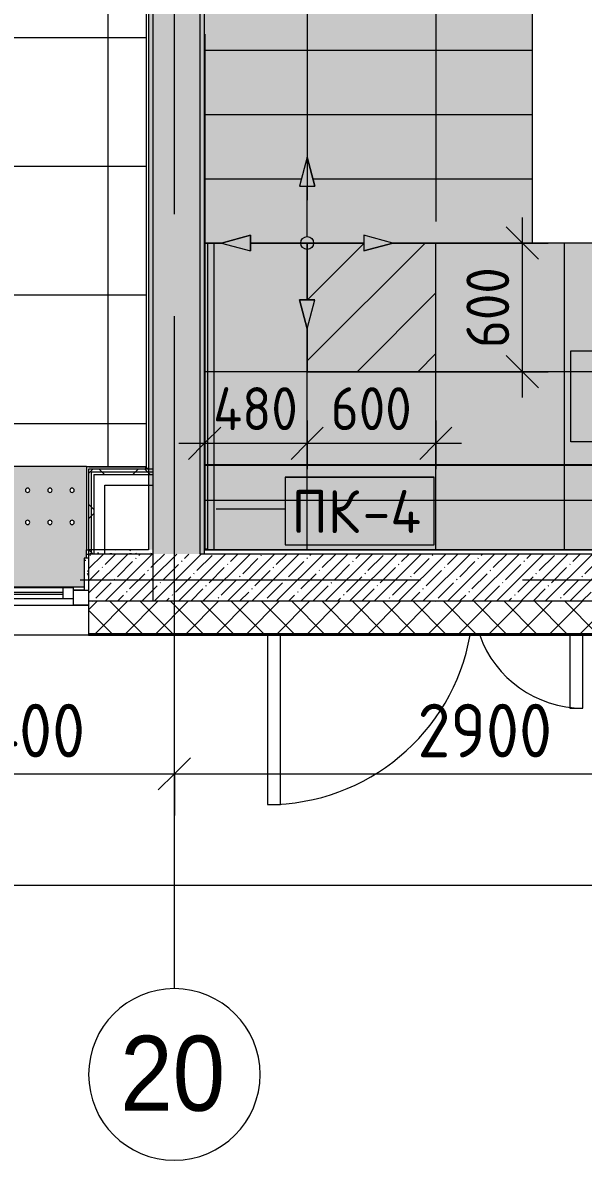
# Model space of a CAD drawing. Header units: millimetres. Extents: x 315 to 209858, y -8553 to 29000.
# Drawn here: x 41386 to 44000, y -2706 to 2597 of the extents above; entities that cross this region are included whole.
import ezdxf

# ---------------------------------------------------------------- set-up
doc = ezdxf.new("R2010")
doc.units = ezdxf.units.MM
doc.linetypes.add('Осевая', pattern=[3175, 635, -476.25, 1587.5, -476.25])
for name, color, linetype, lineweight in [('A-ANNO-DIMS', 7, 'Continuous', 9), ('A-ANNO-DIMS-100', 7, 'Continuous', 9), ('A-DETL', 7, 'Continuous', 9), ('A-DETL-GENF', 7, 'Continuous', 9), ('A-DOOR', 7, 'Continuous', 9), ('A-DOOR-1', 7, 'Continuous', 13), ('A-FLOR-PATT', 7, 'Continuous', 9), ('A-GENM-IDEN', 7, 'Continuous', 9), ('A-GLAZ', 7, 'Continuous', 9), ('A-GLAZ-1', 7, 'Continuous', 13), ('A-WALL', 7, 'Continuous', 9), ('I-WALL', 7, 'Continuous', 9), ('S-STRS', 7, 'Continuous', 13), ('S-STRS-1', 7, 'Continuous', 9), ('Знаки', 7, 'Continuous', 9), ('Оси', 7, 'Continuous', 9), ('Оси-1', 7, 'Continuous', 20), ('Оси-2', 7, 'Осевая', 9)]:
    doc.layers.add(name, color=color, linetype=linetype, lineweight=lineweight)
for name, color, linetype, lineweight, true_color in [('A-DETL-GENF-2', 7, 'Continuous', 9, 0x004000), ('A-DETL-GENF-3', 7, 'Continuous', 9, 0x383838), ('A-FLOR-1', 7, 'Continuous', 9, 0x787878), ('A-GENM-4', 7, 'Continuous', 9, 0xff80c0), ('A-WALL-1', 9, 'Continuous', 9, 0x808080), ('A-WALL-FNSH-1', 9, 'Continuous', 9, 0x808080), ('G-ANNO-TEXT-2', 7, 'Continuous', 9, 0x3c3c3c), ('I-WALL-2', 9, 'Continuous', 9, 0x808080)]:
    doc.layers.add(name, color=color, linetype=linetype, lineweight=lineweight, true_color=true_color)
doc.styles.add('Arial', font='arial.ttf', dxfattribs={"width": 0.9, "height": 350})
doc.styles.add('GOST Common_4', font='GOST_Common.ttf', dxfattribs={"height": 200})
doc.styles.add('ISOCPEUR_2', font='isocpeur.ttf', dxfattribs={"width": 0.9, "height": 250})
doc.styles.add('ISOCPEUR_3', font='isocpeur.ttf', dxfattribs={"width": 0.9, "height": 200})
doc.dimstyles.new('ISO-2_0_0_9К_Средний_округл2', dxfattribs={"dimscale": 304.8, "dimtxt": 199.196235, "dimasz": 0.492126, "dimexe": 0.393701, "dimexo": 0, "dimgap": 0, "dimtad": 1, "dimdec": 0, "dimrnd": 10, "dimzin": 0, "dimdsep": 46, "dimtxsty": 'ISOCPEUR_3', "dimblk1": 'OBLIQUE', "dimblk2": 'OBLIQUE', "dimsah": 1, "dimcen": 0.09, "dimdle": 0.393701, "dimazin": 0, "dimtfac": 1, "dimtdec": 4, "dimtix": 1, "dimtmove": 0, "dimatfit": 3, "dimfxl": 1, "dimtvp": 1, "dimtolj": 1, "dimtzin": 0, "dimarcsym": 2})
doc.dimstyles.new('ISO-2_5_0_9К_БОЛЬШОЙ', dxfattribs={"dimscale": 304.8, "dimtxt": 248.995294, "dimasz": 0.492126, "dimexe": 0.393701, "dimexo": 0.984252, "dimgap": 0, "dimtad": 1, "dimdec": 0, "dimrnd": 10, "dimzin": 0, "dimdsep": 46, "dimtxsty": 'ISOCPEUR_2', "dimblk1": 'OBLIQUE', "dimblk2": 'OBLIQUE', "dimsah": 1, "dimcen": 0.09, "dimdle": 0.393701, "dimazin": 0, "dimtfac": 1, "dimtdec": 4, "dimtix": 1, "dimtmove": 0, "dimatfit": 3, "dimfxl": 1, "dimtvp": 1, "dimtolj": 1, "dimtzin": 0, "dimarcsym": 2})
doc.dimstyles.new('ISO-2_5_0_9К_БОЛЬШОЙ_округление', dxfattribs={"dimscale": 304.8, "dimtxt": 248.995294, "dimasz": 0.492126, "dimexe": 0.393701, "dimexo": 0, "dimgap": 0, "dimtad": 1, "dimdec": 0, "dimrnd": 10, "dimzin": 0, "dimdsep": 46, "dimtxsty": 'ISOCPEUR_2', "dimblk1": 'OBLIQUE', "dimblk2": 'OBLIQUE', "dimsah": 1, "dimcen": 0.09, "dimdle": 0.393701, "dimazin": 0, "dimtfac": 1, "dimtdec": 4, "dimtix": 1, "dimtmove": 0, "dimatfit": 3, "dimfxl": 1, "dimtvp": 1, "dimtolj": 1, "dimtzin": 0, "dimarcsym": 2})
pattern_1 = [(45, (-29867.154, 0), (-57.02463, 57.02463), []), (45, (-29810.13, 0), (-57.02463, 57.02463), [100.806, -20.161, 3.353, -16.808])]
pattern_2 = [(0, (-29867.154, 0), (121.92, 30.48), [10.058, -81.382, 10.058, -81.382, -487.68]), (0, (-29867.154, 0), (121.92, 30.48), [-182.88, 10.058, -172.822, 10.058, -81.382, -213.36]), (0, (-29867.154, 0), (121.92, 30.48), [-457.2, 10.058, -50.902, 10.058, -142.342]), (120, (-29821.434, 15.24), (-87.356454, 90.345817), [10.058, -81.382, 10.058, -81.382, -487.68]), (120, (-29821.434, 15.24), (-87.356454, 90.345817), [-182.88, 10.058, -172.822, 10.058, -81.382, -213.36]), (120, (-29821.434, 15.24), (-87.356454, 90.345817), [-457.2, 10.058, -50.902, 10.058, -142.342]), (240, (-29806.194, 76.2), (-34.563546, -120.825817), [10.058, -81.382, 10.058, -81.382, -487.68]), (240, (-29806.194, 76.2), (-34.563546, -120.825817), [-182.88, 10.058, -172.822, 10.058, -81.382, -213.36]), (240, (-29806.194, 76.2), (-34.563546, -120.825817), [-457.2, 10.058, -50.902, 10.058, -142.342])]
pattern_3 = [(45, (-29867.15, 0), (-106.06602, 106.06602), []), (135, (-29867.15, 0), (-106.06602, -106.06602), [])]

# ---------------------------------------------------------------- blocks, each defined once
blk = doc.blocks.new('120_Окно_СКБ_1Ст - 120_Окно_СКБ_1Ст 900х2500_h_-22445987-План устройствa полов 2 этажа в осях 12-23')
at = {"layer": 'A-GLAZ'}
for p, q in [((450, -57), (-450, -57)), ((-430, -127), (-380, -127)), ((-330, -107), (330, -107)), ((330, -117), (-330, -117)), ((380, -127), (430, -127))]:
    blk.add_line(p, q, dxfattribs=at)
at = {"layer": 'A-GLAZ-1'}
for p, q in [((-450, -127), (-450, -57)), ((-450, -57), (-380, -57)), ((-380, -57), (-380, -127)), ((380, -87), (-380, -87)), ((-380, -87), (-380, -137)), ((-330, -137), (-330, -87)), ((330, -137), (330, -87)), ((380, -127), (380, -57)), ((380, -57), (450, -57)), ((380, -137), (380, -87)), ((450, -57), (450, -127)), ((-380, -127), (-450, -127)), ((-380, -137), (380, -137)), ((450, -127), (380, -127))]:
    blk.add_line(p, q, dxfattribs=at)
blk = doc.blocks.new('110_Дверь_СКБ_2Ст_Наружная - ДН-1_л__ Двухстворчатая 1350 х3200 _ЛК_ в свету с верхним остеклением 2-22448815-План устройствa полов 2 этажа в осях 12-23')
at = {"layer": 'A-DOOR'}
for centre, radius, start, end in [((754.5, -91), 960, 90, 169.7783), ((-715.5, -91), 510, 19.4841, 90)]:
    blk.add_arc(centre, radius, start, end, dxfattribs=at)
at = {"layer": 'A-DOOR-1'}
for p, q in [((754.5, 869), (694.5, 869)), ((694.5, 869), (694.5, 79)), ((754.5, 79), (754.5, 869)), ((-715.5, 419), (-715.5, 79)), ((-655.5, 419), (-715.5, 419)), ((-655.5, 79), (-655.5, 419))]:
    blk.add_line(p, q, dxfattribs=at)
blk = doc.blocks.new('Плинтус - Плинтус_для ЛК-32859056-План устройствa полов 2 этажа в осях 12-23')
at = {"layer": 'A-GENM-4'}
blk.add_hatch(color=256, dxfattribs=at).paths.add_polyline_path([(0, 0), (0.1, -15), (1426.7, -15), (1426.7, 0), (392, 0)])
for p, q in [((0, 0), (1426.7, 0)), ((0, -14.3), (0, 0)), ((0, -45), (1426.7, -45)), ((0.1, -15), (1426.7, -15))]:
    blk.add_line(p, q, dxfattribs=at)
blk = doc.blocks.new('Зашивка радиатора_ СУ - Зашивка радиатора  М15-V84-План устройствa полов 2 этажа в осях 12-23')
at = {"layer": 'Знаки'}
h = blk.add_hatch(color=256, dxfattribs=at)
h.paths.add_polyline_path([(329.2, 380.1), (-360, 380.1), (-360, 247.6), (-370, 247.6), (-369.5, -179.9), (490, -179.9), (490, 196.6), (490, 197.6), (490, 380.1)])
h.paths.add_polyline_path([(112, 90.4), (117, 89), (120.7, 85.4), (122, 80.4), (120.7, 75.4), (117, 71.7), (112, 70.4), (107, 71.7), (103.3, 75.4), (102, 80.4), (103.3, 85.4), (107, 89), (109.4, 90)])
h.paths.add_polyline_path([(-303, 90.4), (-298, 89), (-294.3, 85.4), (-293, 80.4), (-294.3, 75.4), (-298, 71.7), (-303, 70.4), (-308, 71.7), (-311.7, 75.4), (-313, 80.4), (-311.7, 85.4), (-308, 89), (-305.6, 90)])
h.paths.add_polyline_path([(423.2, 90.4), (428.2, 89), (431.9, 85.4), (433.2, 80.4), (431.9, 75.4), (428.2, 71.7), (423.2, 70.4), (418.2, 71.7), (414.6, 75.4), (413.2, 80.4), (414.6, 85.4), (418.2, 89), (420.7, 90)])
h.paths.add_polyline_path([(8.2, 90.4), (13.2, 89), (16.9, 85.4), (18.2, 80.4), (16.9, 75.4), (13.2, 71.7), (8.2, 70.4), (3.2, 71.7), (-0.4, 75.4), (-1.8, 80.4), (-0.4, 85.4), (3.2, 89), (5.7, 90)])
h.paths.add_polyline_path([(215.7, 90.4), (220.7, 89), (224.4, 85.4), (225.7, 80.4), (224.4, 75.4), (220.7, 71.7), (215.7, 70.4), (210.7, 71.7), (207.1, 75.4), (205.7, 80.4), (207.1, 85.4), (210.7, 89), (213.2, 90)])
h.paths.add_polyline_path([(319.5, 90.4), (324.5, 89), (328.2, 85.4), (329.5, 80.4), (328.2, 75.4), (324.5, 71.7), (319.5, 70.4), (314.5, 71.7), (310.8, 75.4), (309.5, 80.4), (310.8, 85.4), (314.5, 89), (316.9, 90)])
h.paths.add_polyline_path([(-199.3, 90.4), (-194.3, 89), (-190.6, 85.4), (-189.3, 80.4), (-190.6, 75.4), (-194.3, 71.7), (-199.3, 70.4), (-204.3, 71.7), (-207.9, 75.4), (-209.3, 80.4), (-207.9, 85.4), (-204.3, 89), (-201.8, 90)])
h.paths.add_polyline_path([(-95.5, 90.4), (-90.5, 89), (-86.8, 85.4), (-85.5, 80.4), (-86.8, 75.4), (-90.5, 71.7), (-95.5, 70.4), (-100.5, 71.7), (-104.2, 75.4), (-105.5, 80.4), (-104.2, 85.4), (-100.5, 89), (-98.1, 90)])
h.paths.add_polyline_path([(-95.5, -59.6), (-90.5, -61), (-86.8, -64.6), (-85.5, -69.6), (-86.8, -74.6), (-90.5, -78.3), (-95.5, -79.6), (-100.5, -78.3), (-104.2, -74.6), (-105.5, -69.6), (-104.2, -64.6), (-100.5, -61), (-98.1, -60)])
h.paths.add_polyline_path([(-303, -59.6), (-298, -61), (-294.3, -64.6), (-293, -69.6), (-294.3, -74.6), (-298, -78.3), (-303, -79.6), (-308, -78.3), (-311.7, -74.6), (-313, -69.6), (-311.7, -64.6), (-308, -61), (-305.6, -60)])
h.paths.add_polyline_path([(215.7, -59.6), (220.7, -61), (224.4, -64.6), (225.7, -69.6), (224.4, -74.6), (220.7, -78.3), (215.7, -79.6), (210.7, -78.3), (207.1, -74.6), (205.7, -69.6), (207.1, -64.6), (210.7, -61), (213.2, -60)])
h.paths.add_polyline_path([(-199.3, -59.6), (-194.3, -61), (-190.6, -64.6), (-189.3, -69.6), (-190.6, -74.6), (-194.3, -78.3), (-199.3, -79.6), (-204.3, -78.3), (-207.9, -74.6), (-209.3, -69.6), (-207.9, -64.6), (-204.3, -61), (-201.8, -60)])
h.paths.add_polyline_path([(8.2, -59.6), (13.2, -61), (16.9, -64.6), (18.2, -69.6), (16.9, -74.6), (13.2, -78.3), (8.2, -79.6), (3.2, -78.3), (-0.4, -74.6), (-1.8, -69.6), (-0.4, -64.6), (3.2, -61), (5.7, -60)])
h.paths.add_polyline_path([(112, -59.6), (117, -61), (120.7, -64.6), (122, -69.6), (120.7, -74.6), (117, -78.3), (112, -79.6), (107, -78.3), (103.3, -74.6), (102, -69.6), (103.3, -64.6), (107, -61), (109.4, -60)])
h.paths.add_polyline_path([(319.5, -59.6), (324.5, -61), (328.2, -64.6), (329.5, -69.6), (328.2, -74.6), (324.5, -78.3), (319.5, -79.6), (314.5, -78.3), (310.8, -74.6), (309.5, -69.6), (310.8, -64.6), (314.5, -61), (316.9, -60)])
h.paths.add_polyline_path([(423.2, -59.6), (428.2, -61), (431.9, -64.6), (433.2, -69.6), (431.9, -74.6), (428.2, -78.3), (423.2, -79.6), (418.2, -78.3), (414.6, -74.6), (413.2, -69.6), (414.6, -64.6), (418.2, -61), (420.7, -60)])
for p, q in [((490, 380.1), (-360, 380.1)), ((490, 197.6), (490, 380.1)), ((-370, 247.6), (-370, 207.6)), ((490, -179.9), (490, 196.8)), ((-370, -179.9), (490, -179.9))]:
    blk.add_line(p, q, dxfattribs=at)
for centre, start, end in [((-303, 80.4), 0, 180), ((-303, 80.4), 180, 0), ((-199.3, 80.4), 0, 180), ((-199.3, 80.4), 180, 0), ((-95.5, 80.4), 0, 180), ((-95.5, 80.4), 180, 360), ((8.2, 80.4), 0, 180), ((8.2, 80.4), 180, 0), ((112, 80.4), 0, 180), ((112, 80.4), 180, 0), ((215.7, 80.4), 0, 180), ((215.7, 80.4), 180, 0), ((319.5, 80.4), 0, 180), ((319.5, 80.4), 180, 0), ((423.2, 80.4), 0, 180), ((423.2, 80.4), 180, 0), ((-303, -69.6), 0, 180), ((-303, -69.6), 180, 0), ((-199.3, -69.6), 0, 180), ((-199.3, -69.6), 180, 0), ((-95.5, -69.6), 0, 180), ((-95.5, -69.6), 180, 0), ((8.2, -69.6), 0, 180), ((8.2, -69.6), 180, 0), ((112, -69.6), 0, 180), ((112, -69.6), 180, 0), ((215.7, -69.6), 0, 180), ((215.7, -69.6), 180, 0), ((319.5, -69.6), 0, 180), ((319.5, -69.6), 180, 0), ((423.2, -69.6), 0, 180), ((423.2, -69.6), 180, 0)]:
    blk.add_arc(centre, 10, start, end, dxfattribs=at)
blk = doc.blocks.new('Начало раскладки_красным - Начало раскладки_красным-26102174-План устройствa полов 2 этажа в осях 12-23')
at = {"layer": 'A-DETL-GENF'}
for points in [[(-36.2, 264.8), (36.2, 264.8), (0, 400)], [(-264.8, -36.2), (-264.8, 36.2), (-400, 0)], [(264.8, -36.2), (400, 0), (264.8, 36.2)], [(0, -400), (36.2, -264.8), (-36.2, -264.8)]]:
    blk.add_hatch(color=256, dxfattribs=at).paths.add_polyline_path(points)
for p, q in [((0, 400), (-36.2, 264.8)), ((0, 400), (-36.2, 264.8)), ((36.2, 264.8), (0, 400)), ((0, 400), (36.2, 264.8)), ((-36.2, 264.8), (36.2, 264.8)), ((-36.2, 264.8), (36.2, 264.8)), ((0, 30), (0, 264.8)), ((-264.8, 36.2), (-400, 0)), ((-400, 0), (-264.8, 36.2)), ((-400, 0), (-264.8, -36.2)), ((-400, 0), (-264.8, -36.2)), ((-264.8, -36.2), (-264.8, 36.2)), ((-264.8, 36.2), (-264.8, -36.2)), ((-30, 0), (-264.8, 0)), ((30, 0), (264.8, 0)), ((400, 0), (264.8, 36.2)), ((264.8, 36.2), (264.8, -36.2)), ((400, 0), (264.8, 36.2)), ((264.8, 36.2), (264.8, -36.2)), ((400, 0), (264.8, -36.2)), ((0, -30), (0, -264.8)), ((264.8, -36.2), (400, 0)), ((36.2, -264.8), (-36.2, -264.8)), ((-36.2, -264.8), (0, -400)), ((0, -400), (-36.2, -264.8)), ((-36.2, -264.8), (36.2, -264.8)), ((0, -400), (36.2, -264.8)), ((0, -400), (36.2, -264.8))]:
    blk.add_line(p, q, dxfattribs=at)
blk.add_circle((0, 0), 30, dxfattribs=at)
blk = doc.blocks.new('Ось сетки - D8-29747960-План устройствa полов 2 этажа в осях 12-23')
at = {"layer": 'Оси-1'}
for start, end in [(360, 180), (180, 360)]:
    blk.add_arc((0, 0), 4, start, end, dxfattribs=at)
blk = doc.blocks.new('DIMBLOCK27-План устройствa полов 2 этажа в осях 12-23')
at = {"layer": 'A-ANNO-DIMS-100'}
for p, q in [((40692.8, -1098.6), (40692.8, -784.6)), ((42092.8, -1098.6), (42092.8, -784.6)), ((40692.8, -904.6), (42092.8, -904.6)), ((40692.8, -904.6), (40692.8, -1098.6)), ((42092.8, -904.6), (42092.8, -1098.6))]:
    blk.add_line(p, q, dxfattribs=at)
at = {"layer": 'A-ANNO-DIMS-100', "lineweight": 20}
for p, q in [((40692.8, -904.6), (40767.8, -829.6)), ((42092.8, -904.6), (42167.8, -829.6)), ((40692.8, -904.6), (40617.8, -979.6)), ((42092.8, -904.6), (42017.8, -979.6))]:
    blk.add_line(p, q, dxfattribs=at)
at = {"layer": 'A-ANNO-DIMS-100', "color": 0, "insert": (41086.4, -578), "char_height": 250, "width": 735.494, "attachment_point": 1, "line_spacing_factor": 1.149209, "style": 'ISOCPEUR_2'}
blk.add_mtext('1400', dxfattribs=at)
blk = doc.blocks.new('_Oblique')
at = {"color": 0, "linetype": 'ByBlock', "lineweight": -2}
blk.add_line((-0.5, -0.5), (0.5, 0.5), dxfattribs=at)
blk = doc.blocks.new('DIMBLOCK28-План устройствa полов 2 этажа в осях 12-23')
at = {"layer": 'A-ANNO-DIMS-100'}
for p, q in [((42092.8, -1098.6), (42092.8, -784.6)), ((44992.8, -1098.6), (44992.8, -784.6)), ((42092.8, -904.6), (44992.8, -904.6)), ((42092.8, -904.6), (42092.8, -1098.6)), ((44992.8, -904.6), (44992.8, -1098.6))]:
    blk.add_line(p, q, dxfattribs=at)
at = {"layer": 'A-ANNO-DIMS-100', "lineweight": 20}
for p, q in [((42092.8, -904.6), (42167.8, -829.6)), ((44992.8, -904.6), (45067.8, -829.6)), ((42092.8, -904.6), (42017.8, -979.6)), ((44992.8, -904.6), (44917.8, -979.6))]:
    blk.add_line(p, q, dxfattribs=at)
at = {"layer": 'A-ANNO-DIMS-100', "color": 0, "insert": (43226.8, -578), "char_height": 250, "width": 758.478, "attachment_point": 1, "line_spacing_factor": 1.149209, "style": 'ISOCPEUR_2'}
blk.add_mtext('2900', dxfattribs=at)
blk = doc.blocks.new('DIMBLOCK57-План устройствa полов 2 этажа в осях 12-23')
at = {"layer": 'A-ANNO-DIMS-100'}
for p, q in [((8442.8, -1317.2), (8442.8, -1543.3)), ((8442.8, -1423.3), (8442.8, -1317.2)), ((54992.8, -1317.2), (54992.8, -1543.3)), ((54992.8, -1423.3), (54992.8, -1317.2)), ((8322.8, -1423.3), (55112.8, -1423.3))]:
    blk.add_line(p, q, dxfattribs=at)
at = {"layer": 'A-ANNO-DIMS-100', "lineweight": 20}
for p, q in [((8442.8, -1423.3), (8517.8, -1348.3)), ((54992.8, -1423.3), (55067.8, -1348.3)), ((8442.8, -1423.3), (8367.8, -1498.3)), ((54992.8, -1423.3), (54917.8, -1498.3))]:
    blk.add_line(p, q, dxfattribs=at)
at = {"layer": 'A-ANNO-DIMS-100', "color": 0, "insert": (31310.8, -1096.7), "char_height": 250, "width": 976.828, "attachment_point": 1, "line_spacing_factor": 1.149209, "style": 'ISOCPEUR_2'}
blk.add_mtext('46550', dxfattribs=at)
blk = doc.blocks.new('DIMBLOCK68-План устройствa полов 2 этажа в осях 12-23')
at = {"layer": 'A-ANNO-DIMS-100'}
for p, q in [((42233.8, 742.4), (42233.8, 516.3)), ((42233.8, 636.3), (42233.8, 742.4)), ((42712.3, 742.4), (42712.3, 516.3)), ((42712.3, 636.3), (42712.3, 742.4)), ((42113.8, 636.3), (42712.3, 636.3))]:
    blk.add_line(p, q, dxfattribs=at)
at = {"layer": 'A-ANNO-DIMS-100', "lineweight": 20}
for p, q in [((42233.8, 636.3), (42308.8, 711.3)), ((42712.3, 636.3), (42787.3, 711.3)), ((42233.8, 636.3), (42158.8, 561.3)), ((42712.3, 636.3), (42637.3, 561.3))]:
    blk.add_line(p, q, dxfattribs=at)
at = {"layer": 'A-ANNO-DIMS-100', "color": 0, "insert": (42273.9, 897.6), "char_height": 200, "width": 478.071, "attachment_point": 1, "line_spacing_factor": 1.149209, "style": 'ISOCPEUR_3'}
blk.add_mtext('480', dxfattribs=at)
blk = doc.blocks.new('DIMBLOCK69-План устройствa полов 2 этажа в осях 12-23')
at = {"layer": 'A-ANNO-DIMS-100'}
for p, q in [((42712.3, 742.4), (42712.3, 516.3)), ((42712.3, 636.3), (42712.3, 742.4)), ((43312.3, 742.4), (43312.3, 516.3)), ((43312.3, 636.3), (43312.3, 742.4)), ((42712.3, 636.3), (43432.3, 636.3))]:
    blk.add_line(p, q, dxfattribs=at)
at = {"layer": 'A-ANNO-DIMS-100', "lineweight": 20}
for p, q in [((42712.3, 636.3), (42787.3, 711.3)), ((43312.3, 636.3), (43387.3, 711.3)), ((42712.3, 636.3), (42637.3, 561.3)), ((43312.3, 636.3), (43237.3, 561.3))]:
    blk.add_line(p, q, dxfattribs=at)
at = {"layer": 'A-ANNO-DIMS-100', "color": 0, "insert": (42822.7, 897.6), "char_height": 200, "width": 455.087, "attachment_point": 1, "line_spacing_factor": 1.149209, "style": 'ISOCPEUR_3'}
blk.add_mtext('600', dxfattribs=at)
blk = doc.blocks.new('DIMBLOCK81-План устройствa полов 2 этажа в осях 12-23')
at = {"layer": 'A-ANNO-DIMS-100', "lineweight": 20}
for p, q in [((43716.2, 1569.7), (43641.2, 1644.7)), ((43716.2, 1569.7), (43791.2, 1494.7)), ((43716.2, 970), (43641.2, 1045)), ((43716.2, 970), (43791.2, 895))]:
    blk.add_line(p, q, dxfattribs=at)
at = {"layer": 'A-ANNO-DIMS-100'}
for p, q in [((43716.2, 850), (43716.2, 1689.7)), ((43610.2, 1569.7), (43836.2, 1569.7)), ((43716.2, 1569.7), (43610.2, 1569.7)), ((43312.3, 970), (43836.2, 970)), ((43716.2, 970), (43312.3, 970))]:
    blk.add_line(p, q, dxfattribs=at)
at = {"layer": 'A-ANNO-DIMS-100', "color": 0, "insert": (43454.9, 1080.2), "char_height": 200, "width": 455.087, "attachment_point": 1, "rotation": 90, "line_spacing_factor": 1.149209, "style": 'ISOCPEUR_3'}
blk.add_mtext('600', dxfattribs=at)
blk = doc.blocks.new('Mark Reiling - Mark Reiling-26174330-План устройствa полов 2 этажа в осях 12-23')
at = {"layer": 'A-GENM-IDEN'}
for p, q in [((-3.47, 1.49), (-3.47, -1.663)), ((-3.47, 1.49), (3.47, 1.49)), ((3.47, 1.49), (-3.47, 1.49)), ((-3.47, 1.49), (-3.47, -1.663)), ((3.47, -1.663), (3.47, 1.49)), ((3.47, -1.663), (3.47, 1.49)), ((-3.47, -1.663), (3.47, -1.663)), ((-3.47, -1.663), (3.47, -1.663))]:
    blk.add_line(p, q, dxfattribs=at)

msp = doc.modelspace()

# ---------------------------------------------------------------- hatches: boundary and pattern name
at = {"layer": 'A-DETL-GENF-2'}
h = msp.add_hatch(dxfattribs=at)
h.set_pattern_fill('FP_81', color=256, style=0, pattern_type=2)
h.set_pattern_definition([(45, (-29867.15, 0), (-141.42136, 141.42136), [])])
h.paths.add_polyline_path([(43312.3, 970), (43312.3, 1570), (43112.3, 1570), (42977.1, 1533.8), (42977.1, 1570), (42712.3, 1570), (42712.3, 1305.2), (42748.6, 1305.2), (42712.3, 1170), (42712.3, 970), (42748.6, 970)])
at = {"layer": 'A-DETL-GENF-3'}
h = msp.add_hatch(dxfattribs=at)
h.set_pattern_fill('FP_85', color=256, style=0, pattern_type=2)
h.set_pattern_definition([(0, (-29887.65, -230), (0, 600), []), (90, (-29887.65, -230), (-600, 4e-14), [])])
h.paths.add_polyline_path([(44094.9, 140), (44094.9, 535), (45612.8, 535), (45612.8, 1570), (43112.3, 1570), (42977.1, 1533.8), (42977.1, 1570), (42447.6, 1570), (42447.6, 1533.8), (42312.3, 1570), (42233.8, 1570), (42233.8, 140), (44093.2, 140)])
h.paths.add_polyline_path([(42712.3, 1170), (42676.1, 1305.2), (42748.6, 1305.2), (42743.6, 1286.5)])
at = {"layer": 'A-FLOR-PATT'}
h = msp.add_hatch(dxfattribs=at)
h.set_pattern_fill('FP_73', color=256, style=0, pattern_type=2)
h.set_pattern_definition([(270, (40583.85, 4327.8), (600, 4e-14), []), (0, (40583.85, 4327.8), (0, 600), [])])
h.paths.add_polyline_path([(40615.1, 151), (40822.8, 151), (40822.8, 527.5), (41961.8, 526.7), (41961.8, 7649), (41867.8, 7649), (41867.8, 7660), (41792.8, 7660), (41792.8, 7889), (40842.8, 7889), (40842.8, 7660), (40767.8, 7660), (40767.8, 7649), (40583.8, 7649), (40583.8, 4127.8), (40620.1, 3992.6), (40583.8, 3992.6), (40583.8, 3463), (40620.1, 3463), (40583.8, 3327.8), (40583.8, 151)])
h.paths.add_polyline_path([(40848.6, 3691.6), (40848.6, 3764), (40983.8, 3727.8)])
at = {"layer": 'A-WALL'}
h = msp.add_hatch(dxfattribs=at)
h.set_pattern_fill('FP_21', color=256, style=0, pattern_type=2)
h.set_pattern_definition([(45, (-29867.15, 0), (-70.71068, 70.71068), []), (135, (-29867.15, 0), (-70.71068, -70.71068), [])])
h.paths.add_polyline_path([(45739.4, -250), (45832.8, -250), (45832.8, -100), (41692.8, -100), (41692.8, -250), (45007.7, -250)])
h.paths.add_polyline_path([(37192.8, -250), (40792.8, -250), (40792.8, -100), (37192.8, -100), (37192.8, -245.2)])
h.paths.add_polyline_path([(36228, -250), (36292.8, -250), (36292.8, -100), (35292.8, -100), (35292.8, -250), (36042.8, -250)])
h.paths.add_polyline_path([(32192.8, -250), (32192.8, -100), (31042.8, -100), (31042.8, -250), (31838.1, -250)])
h.paths.add_polyline_path([(28911.5, -250), (28942.8, -250), (28942.8, -100), (28192.8, -100), (28192.8, -250)])
h.paths.add_polyline_path([(26716.5, -250), (27292.8, -250), (27292.8, -100), (26542.8, -100), (26542.8, -250)])
h.paths.add_polyline_path([(23442.8, -250), (23442.8, -100), (22042.8, -100), (22042.8, -250), (23058.3, -250)])
h.paths.add_polyline_path([(9692.8, -250), (9692.8, -100), (8875.5, -100), (8875.5, -250), (9157, -250)])
h.paths.add_polyline_path([(18668.4, -250), (18942.8, -250), (18942.8, -100), (17542.8, -100), (17542.8, -250), (17936.8, -250)])
h.paths.add_polyline_path([(15069.2, -250), (15442.8, -250), (15442.8, -100), (15069.2, -100), (15069.2, -245.2)])
h.paths.add_polyline_path([(13546.9, -250), (14169.2, -250), (14169.2, -100), (12792.8, -100), (12792.8, -250), (12815.2, -250)])
at = {"layer": 'I-WALL'}
h = msp.add_hatch(dxfattribs=at)
h.set_pattern_fill('FP_17', color=256, style=0, pattern_type=2)
h.set_pattern_definition(pattern_1)
h.paths.add_polyline_path([(42212.8, 120), (42212.8, 7900), (41992.8, 7900), (41992.8, 120), (42081.1, 120)])
h = msp.add_hatch(dxfattribs=at)
h.set_pattern_fill('FP_71', color=256, style=0, pattern_type=2)
h.set_pattern_definition(pattern_3)
h.paths.add_polyline_path([(41692.8, 503), (41992.8, 503), (41992.8, 515.5), (41692.8, 515.5)])
h = msp.add_hatch(dxfattribs=at)
h.set_pattern_fill('FP_71', color=256, style=0, pattern_type=2)
h.set_pattern_definition(pattern_3)
h.paths.add_polyline_path([(41705.3, 120), (41705.3, 503), (41692.8, 503), (41692.8, 120)])
h = msp.add_hatch(dxfattribs=at)
h.set_pattern_fill('FP_71', color=256, style=0, pattern_type=2)
h.set_pattern_definition(pattern_3)
h.paths.add_polyline_path([(41715.3, 490.5), (41992.8, 490.5), (41992.8, 503), (41705.3, 503), (41705.3, 490.5)])
h = msp.add_hatch(dxfattribs=at)
h.set_pattern_fill('FP_71', color=256, style=0, pattern_type=2)
h.set_pattern_definition(pattern_3)
h.paths.add_polyline_path([(41715.3, 120), (41717.8, 120), (41717.8, 490.5), (41705.3, 490.5), (41705.3, 120)])
h = msp.add_hatch(dxfattribs=at)
h.set_pattern_fill('FP_17', color=256, style=0, pattern_type=2)
h.set_pattern_definition(pattern_1)
h.paths.add_polyline_path([(41715.3, -100), (41992.8, -100), (41992.8, 120), (41692.8, 120), (41692.8, -100)])
h.paths.add_polyline_path([(36042.8, -100), (36292.8, -100), (36292.8, 120), (36042.8, 120)])
h.paths.add_polyline_path([(37192.8, -100), (40792.8, -100), (40792.8, 120), (37192.8, 120), (37192.8, 44.3)])
h = msp.add_hatch(dxfattribs=at)
h.set_pattern_fill('FP_17', color=256, style=0, pattern_type=2)
h.set_pattern_definition(pattern_1)
h.paths.add_polyline_path([(45612.8, -100), (45612.8, 120), (41992.8, 120), (41992.8, -100), (45373.6, -100)])
at = {"layer": 'I-WALL-2'}
h = msp.add_hatch(dxfattribs=at)
h.set_pattern_fill('FP_58', color=256, style=0, pattern_type=2)
h.set_pattern_definition(pattern_2)
h.paths.add_polyline_path([(41992.8, 140), (41992.8, 7660), (41972.8, 7660), (41972.8, 140)])
h = msp.add_hatch(dxfattribs=at)
h.set_pattern_fill('FP_58', color=256, style=0, pattern_type=2)
h.set_pattern_definition(pattern_2)
h.paths.add_polyline_path([(42232.8, 120), (42232.8, 7680), (42212.8, 7680), (42212.8, 120)])
h = msp.add_hatch(dxfattribs=at)
h.set_pattern_fill('FP_58', color=256, style=0, pattern_type=2)
h.set_pattern_definition(pattern_2)
h.paths.add_polyline_path([(39297.8, 120), (40792.8, 120), (40792.8, 140), (39297.8, 140)])
h.paths.add_polyline_path([(41992.8, 120), (41992.8, 140), (41692.8, 140), (41692.8, 120), (41715.3, 120)])
h = msp.add_hatch(dxfattribs=at)
h.set_pattern_fill('FP_58', color=256, style=0, pattern_type=2)
h.set_pattern_definition(pattern_2)
h.paths.add_polyline_path([(41672.8, -48), (41692.8, -48), (41692.8, 100), (41672.8, 100), (41672.8, 44.3)])
at = {"layer": 'S-STRS'}
for points in [[(43762.8, 2469.7), (43762.8, 2769.7), (42232.8, 2769.7), (42232.8, 2469.7), (43544.4, 2469.7)], [(43762.8, 2169.7), (43762.8, 2469.7), (42232.8, 2469.7), (42232.8, 2169.7), (43544.4, 2169.7)], [(42676.1, 1869.7), (42685.5, 1869.7), (42712.3, 1970), (42739.2, 1869.7), (43762.8, 1869.7), (43762.8, 2169.7), (42232.8, 2169.7), (42232.8, 1869.7)], [(42977.1, 1569.7), (42977.1, 1606.2), (43112.3, 1569.7), (43762.8, 1570), (43762.8, 1869.7), (42739.2, 1869.7), (42748.6, 1834.8), (42676.1, 1834.8), (42685.5, 1869.7), (42232.8, 1869.7), (42233.8, 1569.7), (42312.3, 1570), (42447.6, 1606.2), (42447.6, 1569.7), (42712.3, 1569.7)]]:
    msp.add_hatch(color=256, dxfattribs=at).paths.add_polyline_path(points)
h = msp.add_hatch(color=256, dxfattribs=at)
h.paths.add_polyline_path([(42712.3, 140), (44052.4, 140), (44052.8, 595), (45576.8, 595), (45576.8, 1569.7), (43111.3, 1569.7), (42977.1, 1533.8), (42977.1, 1569.7), (42447.6, 1569.7), (42447.6, 1533.8), (42312.3, 1569.7), (42248.8, 1569.7), (42248.2, 143), (42233.8, 143), (42233.8, 140), (42285.5, 140)])
h.paths.add_polyline_path([(45526.2, 140), (45592.8, 140), (45592.8, 275), (45452.8, 275), (45452.8, 140)])
h.paths.add_polyline_path([(45591.8, 595), (45592.8, 595), (45591.8, 912.9)])
h.paths.add_polyline_path([(42712.3, 1170), (42676.1, 1305.2), (42748.6, 1305.2), (42743.6, 1286.5)])

# ---------------------------------------------------------------- linework, layer by layer
at = {"layer": 'A-DETL'}
for p, q in [((42712.8, 5170), (42712.8, 1770)), ((43312.8, 5170), (43312.8, 1670)), ((42312.3, 1570), (42233.8, 1570)), ((42233.8, 1570), (42233.8, 140)), ((42977.1, 1570), (42447.6, 1570)), ((42712.3, 1570), (42712.3, 1305.2)), ((42977.1, 1570), (42712.3, 1570)), ((43312.3, 1570), (43112.3, 1570)), ((45612.8, 1570), (43112.3, 1570)), ((43312.3, 970.2), (43312.3, 1570)), ((42712.3, 1170), (42712.3, 970)), ((42712.3, 970), (43312.3, 970)), ((42233.8, 140), (44094.9, 140))]:
    msp.add_line(p, q, dxfattribs=at)
at = {"layer": 'A-FLOR-1'}
for p, q in [((41693.3, 526.7), (41961.8, 526.7)), ((41682.8, 120), (41692.8, 120))]:
    msp.add_line(p, q, dxfattribs=at)
at = {"layer": 'A-GENM-IDEN'}
msp.add_line((42288.2, 330.7), (42609.9, 330.7), dxfattribs=at)
at = {"layer": 'A-WALL'}
for p, q in [((41972.8, 7660), (41972.8, 140)), ((41992.8, 7680), (41992.8, -100)), ((42212.8, 120), (42212.8, 7680)), ((41705.3, 503), (41705.3, 120)), ((41705.3, 503), (41992.8, 503)), ((41717.8, 490.5), (41717.8, 120)), ((41717.8, 490.5), (41992.8, 490.5)), ((41992.8, 120), (41692.8, 120)), ((45832.8, -100), (41692.8, -100)), ((41692.8, -258), (40792.8, -258)), ((41692.8, -250), (45982.8, -250)), ((41692.8, -253), (45985.8, -253))]:
    msp.add_line(p, q, dxfattribs=at)
at = {"layer": 'A-WALL-1'}
for p, q in [((42232.8, 120), (42232.8, 7680)), ((41692.8, 515.5), (41692.8, 120)), ((41992.8, 515.5), (41692.8, 515.5)), ((41767.8, 120), (41767.8, 440.5)), ((41767.8, 440.5), (41992.8, 440.5)), ((41692.8, 140), (41692.8, -250)), ((41972.8, 140), (41693.3, 140)), ((45612.8, 120), (42212.8, 120)), ((41692.8, 100), (41672.8, 100)), ((41672.8, 100), (41672.8, -48)), ((41672.8, -48), (41692.8, -48))]:
    msp.add_line(p, q, dxfattribs=at)
at = {"layer": 'A-WALL-FNSH-1'}
for p, q in [((41961.8, 7649), (41961.8, 521)), ((42233.8, 139), (42233.8, 7658.6)), ((44093.1, 536), (42233.8, 536)), ((42233.8, 535), (45581.8, 535)), ((41682.3, 526.7), (41682.3, 140)), ((41693.3, 526.7), (41682.3, 526.7)), ((41693.3, 526.5), (41693.3, 526.7)), ((41960.3, 526.5), (41693.3, 526.5)), ((41693.3, 140), (41693.3, 515.5)), ((41960.3, 515.5), (41960.3, 526.5)), ((41961.8, 521), (41972.8, 521)), ((41682.3, 140), (41693.3, 140)), ((45376.8, 140), (42232.8, 140)), ((42233.8, 139), (45376.8, 139)), ((41672.8, 100), (41671.8, 100)), ((41671.8, 100), (41671.8, -48)), ((41671.8, -48), (41672.8, -48)), ((41692.8, -250), (41692.8, -258)), ((41692.8, -258), (45990.8, -258))]:
    msp.add_line(p, q, dxfattribs=at)
at = {"layer": 'G-ANNO-TEXT-2', "flags": 128}
msp.add_lwpolyline([(43942.2, 1067.5), (44689.1, 1067.5), (44689.1, 643.5), (43942.2, 643.5)], close=True, dxfattribs=at)
at = {"layer": 'I-WALL'}
for p, q in [((42234.2, 2544.4), (42233.2, 2544.4)), ((42233.2, 140), (42233.2, 2544.4)), ((42234.2, 2544.4), (42234.2, 141)), ((42233.8, 1640.5), (42232.8, 1640.5)), ((42233.2, 1630.5), (42234.2, 1630.5)), ((42233.8, 1320), (42232.8, 1320)), ((42233.2, 1310), (42234.2, 1310)), ((42233.8, 141), (45377.8, 141))]:
    msp.add_line(p, q, dxfattribs=at)
at = {"layer": 'S-STRS-1'}
for p, q in [((43762.8, 2469.7), (43762.8, 2769.7)), ((42232.8, 2469.7), (43762.8, 2469.7)), ((42232.8, 2469.7), (43762.8, 2469.7)), ((43762.8, 2169.7), (43762.8, 2469.7)), ((42232.8, 2169.7), (43762.8, 2169.7)), ((42232.8, 2169.7), (43762.8, 2169.7)), ((43762.8, 1869.7), (43762.8, 2169.7)), ((42232.8, 1869.7), (42685.5, 1869.7)), ((42232.8, 1869.7), (42685.5, 1869.7)), ((42739.2, 1869.7), (43762.8, 1869.7)), ((42739.2, 1869.7), (43762.8, 1869.7)), ((43762.8, 1570), (43762.8, 1869.7)), ((42234.4, 1569.7), (42313.4, 1569.7)), ((42234.4, 1569.7), (42313.4, 1569.7)), ((42447.6, 1569.7), (42712.3, 1569.7)), ((42447.6, 1569.7), (42712.3, 1569.7)), ((42712.3, 1569.7), (42977.1, 1569.7)), ((42712.3, 1569.7), (42977.1, 1569.7)), ((43111.3, 1569.7), (43312.3, 1569.7)), ((43111.3, 1569.7), (43312.3, 1569.7)), ((43312.3, 1569.7), (43762.8, 1569.7)), ((43312.3, 1569.7), (43762.8, 1569.7)), ((44062.8, 1569.7), (43762.8, 1569.7))]:
    msp.add_line(p, q, dxfattribs=at)
at = {"layer": 'Оси'}
msp.add_line((42092.8, -1906.3), (42092.8, 593.7), dxfattribs=at)
at = {"layer": 'Оси-2'}
for p, q in [((42092.8, 593.7), (42092.8, 24898.1)), ((8791.8, 0), (52332.8, 0))]:
    msp.add_line(p, q, dxfattribs=at)

# ---------------------------------------------------------------- block references
at = {"layer": 'A-DETL-GENF'}
msp.add_blockref('Начало раскладки_красным - Начало раскладки_красным-26102174-План устройствa полов 2 этажа в осях 12-23', (42712.3, 1570), dxfattribs=at)
at = {"layer": 'A-DOOR', "rotation": 180}
msp.add_blockref('110_Дверь_СКБ_2Ст_Наружная - ДН-1_л__ Двухстворчатая 1350 х3200 _ЛК_ в свету с верхним остеклением 2-22448815-План устройствa полов 2 этажа в осях 12-23', (43282.3, -179), dxfattribs=at)
at = {"layer": 'A-GENM-4', "rotation": 90}
msp.add_blockref('Плинтус - Плинтус_для ЛК-32859056-План устройствa полов 2 этажа в осях 12-23', (42233.8, 143), dxfattribs=at)
at = {"layer": 'A-GENM-IDEN', "xscale": 99.99999999999993, "yscale": 99.99999999999993, "zscale": 99.99999999999993}
msp.add_blockref('Mark Reiling - Mark Reiling-26174330-План устройствa полов 2 этажа в осях 12-23', (42956.9, 329.1), dxfattribs=at)
at = {"layer": 'A-GLAZ', "rotation": 180}
msp.add_blockref('120_Окно_СКБ_1Ст - 120_Окно_СКБ_1Ст 900х2500_h_-22445987-План устройствa полов 2 этажа в осях 12-23', (41242.8, -175), dxfattribs=at)
at = {"layer": 'Знаки', "rotation": 180}
msp.add_blockref('Зашивка радиатора_ СУ - Зашивка радиатора  М15-V84-План устройствa полов 2 этажа в осях 12-23', (41312.8, 347.6), dxfattribs=at)
at = {"layer": 'Оси-1', "xscale": 99.99999999999993, "yscale": 99.99999999999993, "zscale": 99.99999999999993}
msp.add_blockref('Ось сетки - D8-29747960-План устройствa полов 2 этажа в осях 12-23', (42092.8, -2306.3), dxfattribs=at)

# ---------------------------------------------------------------- texts
at = {"layer": 'A-GENM-IDEN', "char_height": 200, "attachment_point": 1, "style": 'GOST Common_4'}
for s, insert, width in [('ПК', (42639.8, 418.2), 400.844), ('-4', (42970.5, 418.2), 376.793)]:
    msp.add_mtext(s, dxfattribs=dict(at, insert=insert, width=width))
at = {"layer": 'Оси', "insert": (41840.2, -2125.6), "char_height": 350, "width": 606.076, "attachment_point": 1, "style": 'Arial'}
msp.add_mtext('20', dxfattribs=at)

# ---------------------------------------------------------------- dimensions: what is measured, and where the dimension line sits
at = {"layer": 'A-ANNO-DIMS'}
dim = msp.add_linear_dim(base=(43716.2, 1569.7), p1=(43312.3, 970), p2=(43610.2, 1569.7), angle=90, dimstyle='ISO-2_0_0_9К_Средний_округл2', override={"dimpost": '<>', "dimfxl": 669.592051}, dxfattribs=at)
dim.commit()
dim.dimension.update_dxf_attribs({"geometry": 'DIMBLOCK81-План устройствa полов 2 этажа в осях 12-23', "text_midpoint": (43616.2, 1269.9)})
for base, p1, p2, dimstyle, override, picture, middle in [((42712.3458879, 636.3150837), (42233.8458879, 742.3811009), (42712.3458879, 742.3811009), 'ISO-2_0_0_9К_Средний_округл2', {"dimpost": '<>', "dimfxl": 478.5}, 'DIMBLOCK68-План устройствa полов 2 этажа в осях 12-23', (42473.0958879, 736.3150837)), ((43312.3, 636.3), (42712.3, 742.4), (43312.3, 742.4), 'ISO-2_0_0_9К_Средний_округл2', {"dimpost": '<>', "dimfxl": 600}, 'DIMBLOCK69-План устройствa полов 2 этажа в осях 12-23', (43012.3, 736.3)), ((42092.8, -904.6), (40692.8, -798.6), (42092.8, -798.6), 'ISO-2_5_0_9К_БОЛЬШОЙ', {"dimpost": '<>', "dimfxl": 1400}, 'DIMBLOCK27-План устройствa полов 2 этажа в осях 12-23', (41392.8, -779.6)), ((44992.8, -904.6), (42092.8, -798.6), (44992.8, -798.6), 'ISO-2_5_0_9К_БОЛЬШОЙ', {"dimpost": '<>', "dimfxl": 2900}, 'DIMBLOCK28-План устройствa полов 2 этажа в осях 12-23', (43542.8, -779.6)), ((54992.8, -1423.3), (8442.8, -1317.2), (54992.8, -1317.2), 'ISO-2_5_0_9К_БОЛЬШОЙ_округление', {"dimpost": '<>', "dimfxl": 46550}, 'DIMBLOCK57-План устройствa полов 2 этажа в осях 12-23', (31717.8, -1298.3))]:
    dim = msp.add_linear_dim(base=base, p1=p1, p2=p2, dimstyle=dimstyle, override=override, dxfattribs=at)
    dim.commit()
    dim.dimension.update_dxf_attribs({"geometry": picture, "text_midpoint": middle})

doc.saveas('drawing.dxf')
